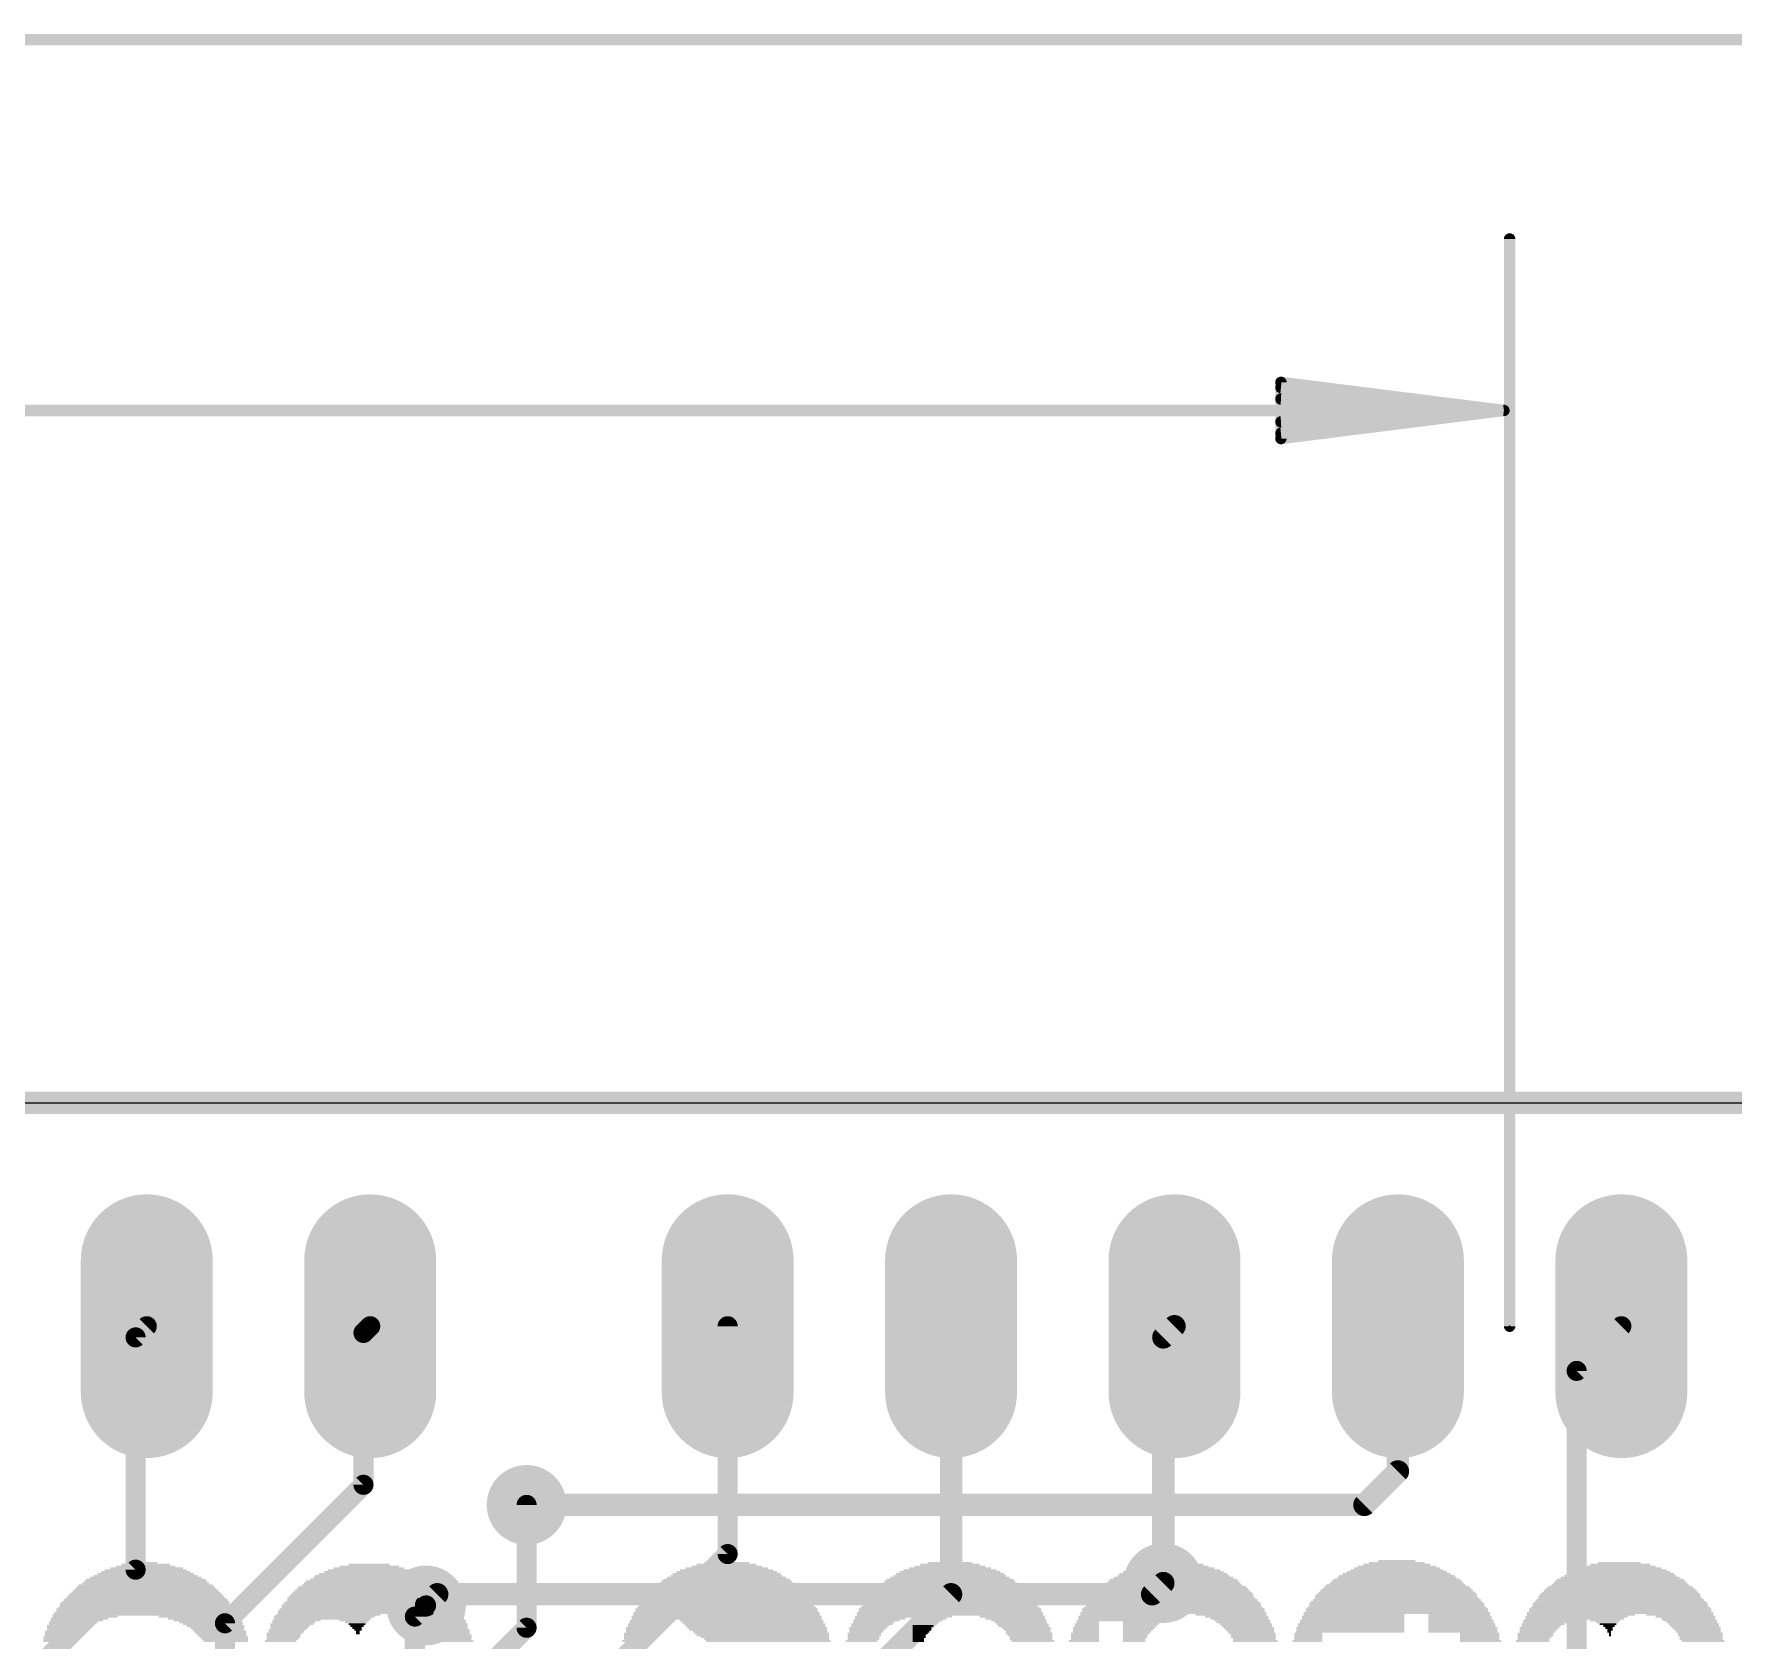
# Model space of a CAD drawing. Extents: x -17.8 to 79, y -18.3 to 67.8.
# Drawn here: x 37.83 to 57.15, y 47.23 to 65.5 of the extents above; entities that cross this region are included whole.
import ezdxf

# ---------------------------------------------------------------- set-up
doc = ezdxf.new("R2010")
doc.units = 0
for name, color, linetype in [('1', 12, 'CONTINUOUS'), ('16', 5, 'CONTINUOUS'), ('17', 110, 'CONTINUOUS'), ('18', 3, 'CONTINUOUS'), ('20', 53, 'CONTINUOUS'), ('200', 4, 'CONTINUOUS'), ('23', 53, 'CONTINUOUS'), ('47', 53, 'CONTINUOUS')]:
    doc.layers.add(name, color=color, linetype=linetype)

# ---------------------------------------------------------------- blocks, each defined once
blk = doc.blocks.new('LONGP100')
at = {"const_width": 1}
blk.add_lwpolyline([(-0.5, 0), (0.5, 0)], dxfattribs=at)
at = {"const_width": 0.5}
for points in [[(-0.5, 0.25, 1), (-0.5, -0.25)], [(0.5, -0.25, 1), (0.5, 0.25)]]:
    blk.add_lwpolyline(points, format="xyb", dxfattribs=at)
blk = doc.blocks.new('RECT')
blk.add_solid([(-0.5, -0.5), (0.5, -0.5), (-0.5, 0.5), (0.5, 0.5)])
blk = doc.blocks.new('ROUNDV')
at = {"const_width": 0.5}
blk.add_lwpolyline([(0, -0.25, 1), (0, 0.25, 1), (0, -0.25)], format="xyb", dxfattribs=at)

msp = doc.modelspace()

# ---------------------------------------------------------------- linework, layer by layer
at = {"layer": '1'}
for points, const_width in [([(0, 53.34), (68.58, 53.34)], 0.254), ([(38.989, 50.673), (39.116, 50.8)], 0.2286), ([(41.5798, 50.7238), (41.656, 50.8)], 0.2286), ([(41.5798, 48.9966), (41.5798, 50.7238)], 0.2286), ([(45.72, 48.2092), (45.72, 50.8)], 0.2286), ([(48.26, 47.752), (48.26, 50.8)], 0.254), ([(50.673, 50.673), (50.8, 50.8)], 0.254), ([(55.372, 50.292), (55.88, 50.8)], 0.2286), ([(38.989, 48.0314), (38.989, 50.673)], 0.2286), ([(50.673, 47.879), (50.673, 50.673)], 0.254), ([(55.372, 41.275), (55.372, 50.292)], 0.2286), ([(40.005, 47.4218), (41.5798, 48.9966)], 0.2286), ([(43.434, 47.371), (43.434, 48.768)], 0.2286), ([(43.9166, 46.4058), (45.72, 48.2092)], 0.2286), ([(36.5252, 45.5676), (38.989, 48.0314)], 0.2286), ([(42.164, 47.498), (42.291, 47.625)], 0.2286), ([(47.244, 46.736), (48.26, 47.752)], 0.254), ([(40.005, 43.0022), (40.005, 47.4218)], 0.2286), ([(42.164, 33.7282), (42.164, 47.498)], 0.2286), ([(43.053, 46.99), (43.434, 47.371)], 0.2286)]:
    msp.add_lwpolyline(points, dxfattribs=dict(at, const_width=const_width))
for points, const_width in [([(39.1564, 50.7596, 1), (39.0756, 50.8404)], 0.1143), ([(41.6369, 50.7238, 1), (41.5226, 50.7238)], 0.1143), ([(41.5394, 50.7642, 1), (41.6202, 50.6834)], 0.1143), ([(41.6964, 50.7596, 1), (41.6156, 50.8404)], 0.1143), ([(45.7771, 50.8, 1), (45.6628, 50.8)], 0.1143), ([(48.3235, 50.8, 1), (48.1965, 50.8)], 0.127), ([(50.8449, 50.7551, 1), (50.7551, 50.8449)], 0.127), ([(55.9204, 50.7596, 1), (55.8396, 50.8404)], 0.1143), ([(39.0462, 50.673, 1), (38.9319, 50.673)], 0.1143), ([(38.9486, 50.7134, 1), (39.0294, 50.6326)], 0.1143), ([(50.7365, 50.673, 1), (50.6095, 50.673)], 0.127), ([(50.6281, 50.7179, 1), (50.7179, 50.6281)], 0.127), ([(55.4291, 50.292, 1), (55.3148, 50.292)], 0.1143), ([(55.3316, 50.3324, 1), (55.4124, 50.2516)], 0.1143), ([(41.6202, 48.9562, 1), (41.5394, 49.037)], 0.1143), ([(41.5226, 48.9966, 1), (41.6369, 48.9966)], 0.1143), ([(43.4912, 48.768, 1), (43.3769, 48.768)], 0.1143), ([(45.7604, 48.1688, 1), (45.6796, 48.2496)], 0.1143), ([(39.0294, 47.991, 1), (38.9486, 48.0718)], 0.1143), ([(45.6628, 48.2092, 1), (45.7771, 48.2092)], 0.1143), ([(38.9319, 48.0314, 1), (39.0462, 48.0314)], 0.1143), ([(50.6095, 47.879, 1), (50.7365, 47.879)], 0.127), ([(42.3314, 47.5846, 1), (42.2506, 47.6654)], 0.1143), ([(48.1965, 47.752, 1), (48.3235, 47.752)], 0.127), ([(48.3049, 47.7071, 1), (48.2151, 47.7969)], 0.127), ([(40.0622, 47.4218, 1), (39.9479, 47.4218)], 0.1143), ([(39.9646, 47.4622, 1), (40.0454, 47.3814)], 0.1143), ([(42.1236, 47.5384, 1), (42.2044, 47.4576)], 0.1143), ([(42.2212, 47.498, 1), (42.1069, 47.498)], 0.1143), ([(43.3769, 47.371, 1), (43.4912, 47.371)], 0.1143), ([(43.4744, 47.3306, 1), (43.3936, 47.4114)], 0.1143)]:
    msp.add_lwpolyline(points, format="xyb", dxfattribs=dict(at, const_width=const_width))
at = {"layer": '16', "const_width": 0.254}
for points in [[(0, 53.34), (68.58, 53.34)], [(53.34, 49.149), (53.34, 50.8)], [(52.959, 48.768), (53.34, 49.149)], [(52.959, 48.768), (43.434, 48.768)], [(50.546, 47.752), (50.673, 47.879)], [(42.291, 47.625), (42.418, 47.752)], [(42.418, 47.752), (50.546, 47.752)]]:
    msp.add_lwpolyline(points, dxfattribs=at)
at = {"layer": '16', "const_width": 0.127}
for points in [[(53.4035, 50.8, 1), (53.2765, 50.8)], [(53.3849, 49.1041, 1), (53.2951, 49.1939)], [(53.2765, 49.149, 1), (53.4035, 49.149)], [(43.434, 48.8315, 1), (43.434, 48.7045)], [(52.9141, 48.8129, 1), (53.0039, 48.7231)], [(52.959, 48.7045, 1), (52.959, 48.8315)], [(50.7179, 47.8341, 1), (50.6281, 47.9239)], [(42.2461, 47.6699, 1), (42.3359, 47.5801)], [(42.418, 47.8155, 1), (42.418, 47.6885)], [(42.4629, 47.7071, 1), (42.3731, 47.7969)], [(50.5011, 47.7969, 1), (50.5909, 47.7071)], [(50.546, 47.6885, 1), (50.546, 47.8155)]]:
    msp.add_lwpolyline(points, format="xyb", dxfattribs=at)
at = {"layer": '20'}
msp.add_line((1, 53.34), (64.516, 53.34), dxfattribs=at)
at = {"layer": '23'}
msp.add_point((54.61, 50.8), dxfattribs=at)
at = {"layer": '47', "const_width": 0.13}
for points in [[(0.065, 65.4304), (68.5404, 65.4304)], [(54.61, 50.8), (54.61, 63.164)], [(54.545, 61.214), (52.01, 61.5332)], [(52.01, 61.5332), (52.01, 60.8948)], [(54.545, 61.214), (52.01, 61.474)], [(0.065, 61.214), (54.545, 61.214)], [(54.545, 61.214), (52.01, 61.344)], [(52.01, 60.8948), (54.545, 61.214)], [(52.01, 61.084), (54.545, 61.214)], [(52.01, 60.954), (54.545, 61.214)]]:
    msp.add_lwpolyline(points, dxfattribs=at)
at = {"layer": '47', "const_width": 0.065}
for points in [[(54.6425, 63.164, 1), (54.5775, 63.164)], [(52.0141, 61.5655, 1), (52.0059, 61.501)], [(52.0425, 61.5332, 1), (51.9775, 61.5332)], [(52.0133, 61.5063, 1), (52.0067, 61.4417)], [(52.0117, 61.3765, 1), (52.0083, 61.3115)], [(54.5491, 61.1818, 1), (54.5409, 61.2462)], [(54.5409, 61.1818, 1), (54.5491, 61.2462)], [(54.5483, 61.1817, 1), (54.5417, 61.2463)], [(54.5417, 61.1817, 1), (54.5483, 61.2463)], [(54.5433, 61.1815, 1), (54.5467, 61.2465)], [(54.5467, 61.1815, 1), (54.5433, 61.2465)], [(54.545, 61.1815, 1), (54.545, 61.2465)], [(52.0083, 61.1165, 1), (52.0117, 61.0515)], [(52.0067, 60.9863, 1), (52.0133, 60.9217)], [(52.0059, 60.927, 1), (52.0141, 60.8625)], [(51.9775, 60.8948, 1), (52.0425, 60.8948)], [(54.5775, 50.8, 1), (54.6425, 50.8)]]:
    msp.add_lwpolyline(points, format="xyb", dxfattribs=at)

# ---------------------------------------------------------------- block references
at = {"layer": '17', "xscale": 1.5, "yscale": 1.5, "rotation": 90}
for p in [(39.116, 50.8), (39.116, 50.8), (41.656, 50.8), (41.656, 50.8), (45.72, 50.8), (45.72, 50.8), (48.26, 50.8), (48.26, 50.8), (50.8, 50.8), (50.8, 50.8), (53.34, 50.8), (53.34, 50.8), (55.88, 50.8), (55.88, 50.8)]:
    msp.add_blockref('LONGP100', p, dxfattribs=at)
at = {"layer": '18', "xscale": 0.9064, "yscale": 0.9064}
for p in [(43.434, 48.768), (43.434, 48.768), (50.673, 47.879), (50.673, 47.879), (42.291, 47.625), (42.291, 47.625)]:
    msp.add_blockref('ROUNDV', p, dxfattribs=at)
at = {"layer": '200', "yscale": 0.0212}
for p, xscale in [((39.1039, 48.0887), 0.5503), ((39.1039, 48.1099), 0.254), ((41.6438, 48.0887), 0.4656), ((45.7076, 48.0887), 0.6773), ((45.7076, 48.1099), 0.508), ((48.2475, 48.0887), 0.6773), ((48.2475, 48.1099), 0.508), ((50.7874, 48.0887), 0.6773), ((50.7874, 48.1099), 0.508), ((53.3273, 48.0887), 0.762), ((53.3273, 48.1099), 0.635), ((53.3273, 48.1311), 0.4233), ((55.8672, 48.0887), 0.6773), ((55.8566, 48.1099), 0.4868), ((39.1039, 47.8983), 1.3969), ((39.1039, 47.9194), 1.3546), ((39.1039, 47.9406), 1.27), ((39.1039, 47.9617), 1.1853), ((39.1039, 47.9829), 1.1006), ((39.1039, 48.0041), 1.016), ((39.1039, 48.0252), 0.9313), ((39.1144, 48.0464), 0.8255), ((39.1039, 48.0676), 0.6773), ((41.6438, 47.8983), 1.4393), ((41.6438, 47.9194), 1.3546), ((41.6438, 47.9406), 1.27), ((41.6438, 47.9617), 1.2276), ((41.6438, 47.9829), 1.143), ((41.6438, 48.0041), 1.016), ((41.6438, 48.0252), 0.9313), ((41.6438, 48.0464), 0.8043), ((41.6438, 48.0676), 0.6773), ((45.7076, 47.8983), 1.4816), ((45.7076, 47.9194), 1.4393), ((45.7076, 47.9406), 1.3546), ((45.7076, 47.9617), 1.27), ((45.7076, 47.9829), 1.2276), ((45.7076, 48.0041), 1.143), ((45.7076, 48.0252), 1.0583), ((45.7076, 48.0464), 0.9313), ((45.7076, 48.0676), 0.8043), ((48.2475, 47.8983), 1.4816), ((48.2475, 47.9194), 1.4393), ((48.2475, 47.9406), 1.3546), ((48.2475, 47.9617), 1.27), ((48.2475, 47.9829), 1.2276), ((48.2475, 48.0041), 1.143), ((48.2475, 48.0252), 1.0583), ((48.2475, 48.0464), 0.9313), ((48.2475, 48.0676), 0.8043), ((50.7874, 47.8983), 1.4816), ((50.7874, 47.9194), 1.4393), ((50.7874, 47.9406), 1.3546), ((50.7874, 47.9617), 1.27), ((50.7874, 47.9829), 1.2276), ((50.7874, 48.0041), 1.143), ((50.7874, 48.0252), 1.0583), ((50.7874, 48.0464), 0.9313), ((50.7874, 48.0676), 0.8043), ((53.3273, 47.8983), 1.4816), ((53.3273, 47.9194), 1.4393), ((53.3273, 47.9406), 1.3546), ((53.3273, 47.9617), 1.3123), ((53.3273, 47.9829), 1.2276), ((53.3273, 48.0041), 1.143), ((53.3273, 48.0252), 1.0583), ((53.3273, 48.0464), 0.9736), ((53.3273, 48.0676), 0.889), ((55.8672, 47.8983), 1.4816), ((55.8672, 47.9194), 1.4393), ((55.8672, 47.9406), 1.3546), ((55.8672, 47.9617), 1.27), ((55.8672, 47.9829), 1.2276), ((55.8672, 48.0041), 1.143), ((55.8672, 48.0252), 1.0583), ((55.8672, 48.0464), 0.9313), ((55.8672, 48.0676), 0.8043), ((39.1039, 47.7078), 1.8203), ((39.1039, 47.7289), 1.7779), ((39.1039, 47.7501), 1.7356), ((39.1039, 47.7713), 1.6933), ((39.1039, 47.7924), 1.6509), ((39.1039, 47.8136), 1.6086), ((39.1039, 47.8348), 1.5663), ((39.1039, 47.8559), 1.5239), ((39.1039, 47.8771), 1.4393), ((41.6438, 47.7078), 1.8626), ((41.6438, 47.7289), 1.8203), ((41.6438, 47.7501), 1.7779), ((41.6438, 47.7713), 1.7356), ((41.6438, 47.7924), 1.6933), ((41.6438, 47.8136), 1.6509), ((41.6438, 47.8348), 1.6086), ((41.6438, 47.8559), 1.5239), ((41.6438, 47.8771), 1.4816), ((45.697, 47.7289), 1.8414), ((45.7076, 47.7078), 1.8626), ((45.7076, 47.7501), 1.8203), ((45.7076, 47.7713), 1.7779), ((45.7076, 47.7924), 1.7356), ((45.7076, 47.8136), 1.6933), ((45.7076, 47.8348), 1.6509), ((45.7076, 47.8559), 1.5663), ((45.7076, 47.8771), 1.5239), ((48.2369, 47.7289), 1.8414), ((48.2475, 47.7078), 1.8626), ((48.2475, 47.7501), 1.8203), ((48.2475, 47.7713), 1.7779), ((48.2475, 47.7924), 1.7356), ((48.2475, 47.8136), 1.6933), ((48.2475, 47.8348), 1.6509), ((48.2475, 47.8559), 1.5663), ((48.2475, 47.8771), 1.5239), ((50.7768, 47.7289), 1.8414), ((50.7874, 47.7078), 1.8626), ((50.7874, 47.7501), 1.8203), ((50.7874, 47.7713), 1.7779), ((50.7874, 47.7924), 1.7356), ((50.7874, 47.8136), 1.6933), ((50.7874, 47.8348), 1.6509), ((50.7874, 47.8559), 1.5663), ((50.7874, 47.8771), 1.5239), ((53.3167, 47.7289), 1.8414), ((53.3273, 47.7078), 1.8626), ((53.3273, 47.7501), 1.8203), ((53.3273, 47.7713), 1.7779), ((53.3273, 47.7924), 1.7356), ((53.3273, 47.8136), 1.6933), ((53.3273, 47.8348), 1.6509), ((53.3167, 47.8559), 1.5874), ((53.3273, 47.8771), 1.5239), ((55.8566, 47.7289), 1.8414), ((55.8672, 47.7078), 1.8626), ((55.8672, 47.7501), 1.8203), ((55.8672, 47.7713), 1.7779), ((55.8672, 47.7924), 1.7356), ((55.8672, 47.8136), 1.6933), ((55.8672, 47.8348), 1.6509), ((55.8672, 47.8559), 1.5663), ((55.8672, 47.8771), 1.5239), ((39.0933, 47.5173), 2.0954), ((39.1039, 47.5384), 2.0743), ((39.1039, 47.5808), 2.0319), ((39.1039, 47.5596), 2.0319), ((39.1039, 47.6019), 1.9896), ((39.0933, 47.6443), 1.9261), ((39.1039, 47.6231), 1.9473), ((39.1039, 47.6654), 1.9049), ((39.1039, 47.6866), 1.8626), ((41.1781, 47.5173), 1.1853), ((41.6438, 47.5596), 2.0743), ((41.6438, 47.5384), 2.0743), ((41.6438, 47.5808), 2.0319), ((41.6438, 47.6231), 1.9896), ((41.6438, 47.6019), 1.9896), ((41.6438, 47.6443), 1.9473), ((41.6438, 47.6654), 1.9049), ((41.6438, 47.6866), 1.8626), ((42.3634, 47.5173), 0.6773), ((45.7076, 47.5384), 2.1166), ((45.7076, 47.5173), 2.1166), ((45.7076, 47.5808), 2.0743), ((45.7076, 47.5596), 2.0743), ((45.7076, 47.6019), 2.0319), ((45.7076, 47.6443), 1.9896), ((45.7076, 47.6231), 1.9896), ((45.7076, 47.6654), 1.9473), ((45.7076, 47.6866), 1.9049), ((48.2475, 47.5384), 2.1166), ((48.2475, 47.5173), 2.1166), ((48.2475, 47.5808), 2.0743), ((48.2475, 47.5596), 2.0743), ((48.2475, 47.6019), 2.0319), ((48.2475, 47.6443), 1.9896), ((48.2475, 47.6231), 1.9896), ((48.2475, 47.6654), 1.9473), ((48.2475, 47.6866), 1.9049), ((50.7874, 47.5384), 2.1166), ((50.3112, 47.5173), 1.1641), ((50.7874, 47.5808), 2.0743), ((50.7874, 47.5596), 2.0743), ((50.7874, 47.6019), 2.0319), ((50.7874, 47.6443), 1.9896), ((50.7874, 47.6231), 1.9896), ((50.7874, 47.6654), 1.9473), ((50.7874, 47.6866), 1.9049), ((51.4435, 47.5173), 0.8043), ((53.3273, 47.5384), 2.1166), ((52.8405, 47.5173), 1.143), ((53.3273, 47.5808), 2.0743), ((53.3273, 47.5596), 2.0743), ((53.3273, 47.6019), 2.0319), ((53.3273, 47.6443), 1.9896), ((53.3273, 47.6231), 1.9896), ((53.3273, 47.6654), 1.9473), ((53.3273, 47.6866), 1.9049), ((54.0363, 47.5173), 0.6985), ((55.8672, 47.5384), 2.1166), ((55.4227, 47.5173), 1.2276), ((55.8672, 47.5808), 2.0743), ((55.8672, 47.5596), 2.0743), ((55.8672, 47.6019), 2.0319), ((55.8672, 47.6443), 1.9896), ((55.8672, 47.6231), 1.9896), ((55.8672, 47.6654), 1.9473), ((55.8672, 47.6866), 1.9049), ((56.5445, 47.5173), 0.762), ((38.1831, 47.3268), 0.4445), ((38.2255, 47.3903), 0.4868), ((38.2149, 47.3691), 0.4656), ((38.2043, 47.3479), 0.4445), ((38.2784, 47.4326), 0.5503), ((38.2572, 47.4114), 0.508), ((38.3207, 47.4538), 0.5926), ((38.3525, 47.4749), 0.6561), ((38.416, 47.4961), 0.7408), ((39.7071, 47.4961), 0.9101), ((39.7706, 47.4749), 0.8255), ((39.8023, 47.4538), 0.762), ((39.8447, 47.4326), 0.7196), ((39.8658, 47.4114), 0.6773), ((39.8976, 47.3903), 0.6561), ((39.9187, 47.3691), 0.6138), ((39.9293, 47.3479), 0.5926), ((39.9505, 47.3268), 0.5926), ((40.7125, 47.3479), 0.4233), ((40.7019, 47.3268), 0.4022), ((40.7442, 47.3903), 0.4445), ((40.7654, 47.4114), 0.4868), ((40.7336, 47.3691), 0.4233), ((40.8183, 47.4538), 0.5503), ((40.7865, 47.4326), 0.4868), ((41.1358, 47.4961), 1.143), ((41.1146, 47.4749), 1.1006), ((41.4744, 47.4538), 0.3387), ((41.4956, 47.4326), 0.254), ((41.5062, 47.4114), 0.1905), ((41.5062, 47.3903), 0.1482), ((41.5062, 47.3691), 0.1058), ((41.5168, 47.3479), 0.0847), ((41.5168, 47.3268), 0.0423), ((42.4057, 47.4961), 0.635), ((42.4269, 47.4749), 0.5926), ((42.4586, 47.4538), 0.5715), ((42.4692, 47.4326), 0.5503), ((42.4904, 47.4114), 0.5503), ((42.501, 47.3903), 0.5291), ((42.5115, 47.3691), 0.508), ((42.5327, 47.3479), 0.508), ((42.5327, 47.3268), 0.508), ((44.7128, 47.3691), 0.2963), ((44.7128, 47.3479), 0.2963), ((44.7128, 47.3268), 0.2963), ((44.7234, 47.4114), 0.2752), ((44.7234, 47.3903), 0.2752), ((44.734, 47.4538), 0.254), ((44.734, 47.4326), 0.254), ((45.7076, 47.4961), 2.1589), ((45.7076, 47.4749), 2.1589), ((45.9933, 47.4538), 1.6298), ((46.0039, 47.4326), 1.6086), ((46.0251, 47.4114), 1.6086), ((46.0357, 47.3903), 1.5874), ((46.0568, 47.3691), 1.5874), ((46.0674, 47.3479), 1.5663), ((46.0886, 47.3268), 1.5239), ((47.3056, 47.3479), 0.4022), ((47.295, 47.3268), 0.381), ((47.3162, 47.3691), 0.4233), ((47.3585, 47.4114), 0.4656), ((47.3374, 47.3903), 0.4233), ((47.4114, 47.4538), 0.5291), ((47.3797, 47.4326), 0.4656), ((47.7183, 47.4961), 1.1006), ((47.4538, 47.4749), 0.5715), ((47.9935, 47.4538), 0.3387), ((47.9723, 47.4326), 0.2963), ((48.0147, 47.4749), 0.381), ((47.9618, 47.4114), 0.2752), ((47.9406, 47.3903), 0.2328), ((47.93, 47.3691), 0.2117), ((47.93, 47.3479), 0.2117), ((47.9194, 47.3268), 0.1905), ((48.9565, 47.4961), 0.7408), ((48.9883, 47.4749), 0.6773), ((49.0306, 47.4538), 0.635), ((49.0518, 47.4326), 0.5926), ((49.073, 47.4114), 0.5926), ((49.0835, 47.3903), 0.5715), ((49.1153, 47.3691), 0.5503), ((49.1259, 47.3479), 0.5291), ((49.1365, 47.3268), 0.508), ((49.7926, 47.3691), 0.2963), ((49.7926, 47.3479), 0.2963), ((49.7926, 47.3268), 0.2963), ((49.8032, 47.4114), 0.2752), ((49.8032, 47.3903), 0.2752), ((50.1842, 47.4538), 0.9948), ((49.8138, 47.4326), 0.254), ((50.2159, 47.4749), 1.016), ((50.2477, 47.4961), 1.0795), ((50.3852, 47.3479), 0.3387), ((50.4276, 47.4326), 0.4233), ((50.417, 47.4114), 0.4022), ((50.4064, 47.3903), 0.381), ((50.3958, 47.3691), 0.3598), ((50.3747, 47.3268), 0.3175), ((51.507, 47.4961), 0.7196), ((51.5388, 47.4749), 0.6561), ((51.5705, 47.4538), 0.635), ((51.5811, 47.4326), 0.6138), ((51.6129, 47.4114), 0.5926), ((51.6234, 47.3903), 0.5715), ((51.6446, 47.3691), 0.5715), ((51.6552, 47.3479), 0.5503), ((51.6658, 47.3268), 0.5291), ((52.7981, 47.3691), 1.2276), ((52.7981, 47.3479), 1.2276), ((52.7981, 47.3268), 1.2276), ((52.8087, 47.4114), 1.2065), ((52.8087, 47.3903), 1.2065), ((52.8193, 47.4538), 1.1853), ((52.8193, 47.4326), 1.1853), ((52.8299, 47.4961), 1.1641), ((52.8299, 47.4749), 1.1641), ((54.0469, 47.4961), 0.7196), ((54.0469, 47.4749), 0.7196), ((54.0575, 47.4538), 0.7408), ((54.0575, 47.4326), 0.7408), ((54.0681, 47.4114), 0.762), ((54.0681, 47.3903), 0.762), ((54.0787, 47.3691), 0.7831), ((54.0787, 47.3479), 0.7831), ((54.0787, 47.3268), 0.7831), ((54.9465, 47.3691), 0.4445), ((54.9359, 47.3479), 0.4233), ((54.9253, 47.3268), 0.4022), ((54.9676, 47.3903), 0.4445), ((54.9888, 47.4114), 0.4868), ((55.0205, 47.4326), 0.508), ((55.0523, 47.4538), 0.5715), ((55.3698, 47.4961), 1.1641), ((55.3486, 47.4749), 1.1218), ((55.6979, 47.4538), 0.3387), ((55.719, 47.4326), 0.254), ((55.7296, 47.4114), 0.1905), ((55.7402, 47.3903), 0.127), ((55.7402, 47.3691), 0.0847), ((55.7508, 47.3479), 0.0635), ((55.7402, 47.3268), 0.0423), ((56.608, 47.4961), 0.6773), ((56.6397, 47.4749), 0.6138), ((56.6609, 47.4538), 0.6138), ((56.6821, 47.4326), 0.5715), ((56.7032, 47.4114), 0.5715), ((56.7138, 47.3903), 0.5503), ((56.735, 47.3691), 0.5503), ((56.7456, 47.3479), 0.5291), ((56.7561, 47.3268), 0.508), ((38.1408, 47.2633), 0.4022), ((38.1302, 47.2421), 0.381), ((38.1196, 47.2209), 0.3598), ((38.162, 47.3056), 0.4022), ((38.162, 47.2844), 0.4022), ((39.9611, 47.3056), 0.5715), ((39.9717, 47.2844), 0.5503), ((39.9928, 47.2633), 0.5503), ((40.0034, 47.2421), 0.5291), ((40.014, 47.2209), 0.508), ((40.6384, 47.2209), 0.3598), ((40.6807, 47.3056), 0.4022), ((40.6701, 47.2844), 0.381), ((40.6701, 47.2633), 0.381), ((40.6595, 47.2421), 0.3598), ((41.5168, 47.3056), 0.0423), ((42.5433, 47.3056), 0.4868), ((42.5645, 47.2844), 0.4868), ((42.5645, 47.2633), 0.4868), ((42.575, 47.2421), 0.4656), ((42.5856, 47.2209), 0.4868), ((44.6916, 47.2209), 0.3387), ((44.7022, 47.3056), 0.3175), ((44.7022, 47.2844), 0.3175), ((44.7022, 47.2633), 0.3175), ((44.7022, 47.2421), 0.3175), ((46.1097, 47.3056), 1.5239), ((46.1203, 47.2844), 1.5028), ((46.1415, 47.2633), 1.4604), ((46.1627, 47.2421), 1.4181), ((46.1838, 47.2209), 1.4181), ((47.2421, 47.2209), 0.3598), ((47.2739, 47.3056), 0.381), ((47.2739, 47.2844), 0.381), ((47.2633, 47.2633), 0.3598), ((47.2633, 47.2421), 0.3598), ((47.9088, 47.3056), 0.1693), ((47.8983, 47.2844), 0.1482), ((47.8983, 47.2633), 0.1482), ((47.8877, 47.2421), 0.127), ((47.8877, 47.2209), 0.127), ((49.147, 47.3056), 0.5291), ((49.1576, 47.2844), 0.508), ((49.1682, 47.2633), 0.4868), ((49.1682, 47.2421), 0.4868), ((49.1894, 47.2209), 0.4868), ((49.7714, 47.2209), 0.3387), ((49.782, 47.3056), 0.3175), ((49.782, 47.2844), 0.3175), ((49.782, 47.2633), 0.3175), ((49.782, 47.2421), 0.3175), ((50.3641, 47.3056), 0.2963), ((50.3535, 47.2844), 0.2752), ((50.3535, 47.2633), 0.2752), ((50.3429, 47.2421), 0.254), ((50.3429, 47.2209), 0.254), ((51.6869, 47.3056), 0.5291), ((51.6975, 47.2844), 0.508), ((51.6975, 47.2633), 0.508), ((51.7081, 47.2421), 0.4868), ((51.7187, 47.2209), 0.508), ((52.3113, 47.2209), 0.3387), ((52.3219, 47.3056), 0.3175), ((52.3219, 47.2844), 0.3175), ((52.3219, 47.2633), 0.3175), ((52.3219, 47.2421), 0.3175), ((54.2797, 47.2209), 0.4657), ((54.2692, 47.3056), 0.4445), ((54.2692, 47.2844), 0.4445), ((54.2692, 47.2633), 0.4445), ((54.2692, 47.2421), 0.4445), ((54.8724, 47.2209), 0.381), ((54.9041, 47.3056), 0.4022), ((54.9041, 47.2844), 0.4022), ((54.8936, 47.2633), 0.381), ((54.883, 47.2421), 0.3598), ((55.7508, 47.3056), 0.0212), ((55.7508, 47.2844), 0.0212), ((56.7773, 47.3056), 0.508), ((56.7773, 47.2844), 0.508), ((56.7879, 47.2633), 0.4868), ((56.7879, 47.2421), 0.4868), ((56.8091, 47.2209), 0.4868)]:
    msp.add_blockref('RECT', p, dxfattribs=dict(at, xscale=xscale))

doc.saveas('drawing.dxf')
